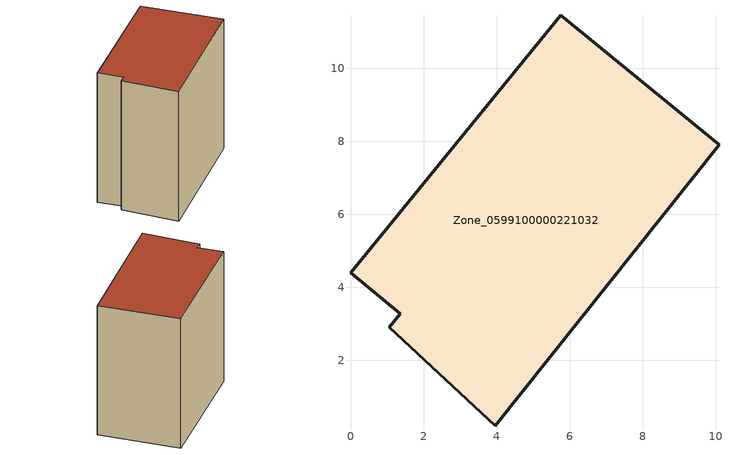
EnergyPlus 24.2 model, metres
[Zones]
Zone_0599100000221032
 floor ground (C_G): 3.96,0.21 1.06,2.91 1.36,3.28 0,4.4 5.75,11.45 10.09,7.91 z0
 wall outside (C_F): 1.06,2.91 3.96,0.21 10.09,7.91 5.75,11.45 0,4.4 1.36,3.28 1.06,2.91 z0:9.54
 roof outside (C_R): 3.96,0.21 10.09,7.91 5.75,11.45 0,4.4 1.36,3.28 1.06,2.91 z9.54
[BUILDING]
Pand.0599100000221032: North Axis=0; Terrain=City; Loads Convergence Tolerance Value=0.04; Temperature Convergence Tolerance Value=0.4; Solar Distribution=FullExterior; Maximum Number of Warmup Days=25; Minimum Number of Warmup Days=1
[Site:Location]
Rotterdam.The.Hague.AP_ZH_NLD Design_Conditions: Latitude=51.96; Longitude=4.45; Time Zone=1; Elevation=-4.5
[SITE:GROUNDTEMPERATURE:BUILDINGSURFACE]
18, 18, 18, 18, 18, 18, 18, 18, 18, 18, 18, 18
[MATERIAL] Thermal Absorptance=0.9; Solar Absorptance=0.7; Visible Absorptance=0.7
Name | Roughness | Thickness | Conductivity | Density | Specific Heat
G.TI.1946 | MediumSmooth | 0.15 | 1 | 540 | 1210
F.TI.1946 | Rough | 0.3 | 0.857143 | 1920 | 840
R.TI.1946 | MediumRough | 0.2 | 0.1 | 1500 | 1000
[CONSTRUCTION]
C_G: G.TI.1946
C_F: F.TI.1946
C_R: R.TI.1946
[ZONE]
Zone_0599100000221032: Type=1; Multiplier=1; Ceiling Height=Autocalculate; Volume=Autocalculate; Floor Area=autocalculate; Part of Total Floor Area=Yes
[ZONEINFILTRATION:DESIGNFLOWRATE]
Infil_Zone_0599100000221032: Zone or ZoneList or Space or SpaceList=Zone_0599100000221032; Schedule=AlwaysOn; Design Flow Rate Calculation Method=Flow/Area; Flow Rate per Floor Area=0.003; Constant Term Coefficient=1; Temperature Term Coefficient=0; Velocity Term Coefficient=0; Velocity Squared Term Coefficient=0
[HVACTEMPLATE:ZONE:IDEALLOADSAIRSYSTEM]
Zone_0599100000221032: Maximum Heating Supply Air Temperature=50; Minimum Cooling Supply Air Temperature=13; Maximum Heating Supply Air Humidity Ratio=0.0156; Minimum Cooling Supply Air Humidity Ratio=0.0077; Heating Limit=NoLimit; Cooling Limit=NoLimit; Dehumidification Control Type=ConstantSensibleHeatRatio; Cooling Sensible Heat Ratio=0.7; Dehumidification Setpoint=60; Humidification Control Type=None; Humidification Setpoint=30; Outdoor Air Method=None; Outdoor Air Flow Rate per Person=0.00944; Outdoor Air Flow Rate per Zone Floor Area=0; Outdoor Air Flow Rate per Zone=0; Demand Controlled Ventilation Type=None; Outdoor Air Economizer Type=NoEconomizer; Heat Recovery Type=None; Sensible Heat Recovery Effectiveness=0.7; Latent Heat Recovery Effectiveness=0.65
[ZONECONTROL:THERMOSTAT]
ThermostatControl_Zone_0599100000221032: Zone or ZoneList=Zone_0599100000221032; Control Type Schedule=DualSetpointControlType; Control 1=Thermostat_Zone_0599100000221032; Temperature Difference Between Cutout And Setpoint=0
[THERMOSTATSETPOINT:DUALSETPOINT]
Thermostat_Zone_0599100000221032: Heating Setpoint Temperature Schedule=HeatingSetpoint_Zone_0599100000221032; Cooling Setpoint Temperature Schedule=CoolingSetpoint_Zone_0599100000221032
[SCHEDULE:COMPACT]
HeatingSetpoint_Zone_0599100000221032: Through: 12/31, For: AllDays, Until: 24:00, 21
CoolingSetpoint_Zone_0599100000221032: Through: 12/31, For: AllDays, Until: 24:00, 24
DualSetpointControlType: Through: 12/31, For: AllDays, Until: 24:00, 4
AlwaysOn: Through: 12/31, For: AllDays, Until: 24:00, 1
